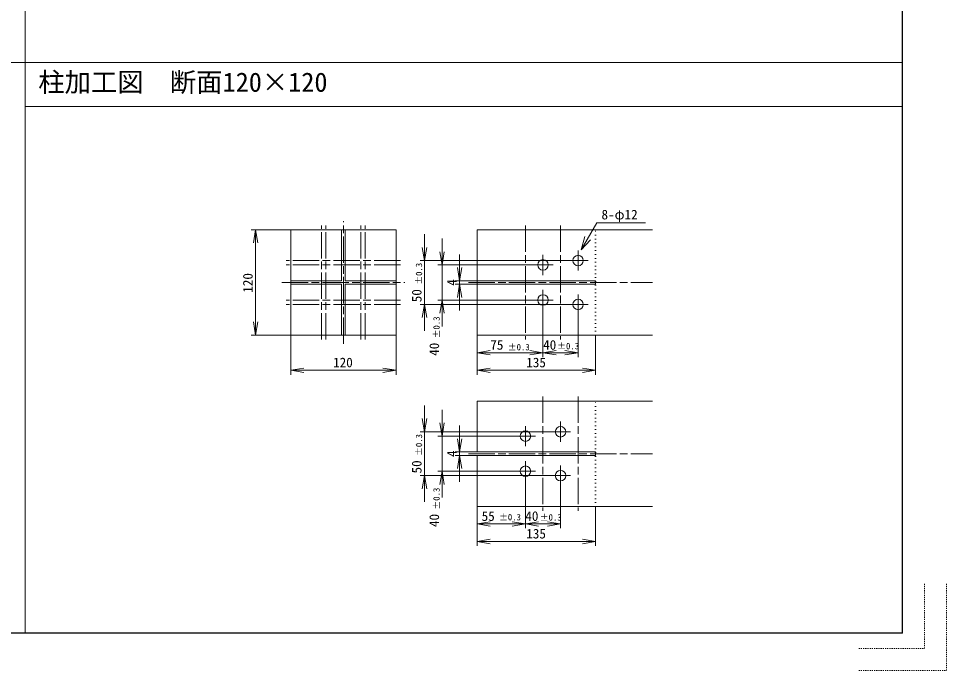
# Model space of a CAD drawing. Units: millimetres at full size, sheet at 1:2.5. Extents: x -1050 to 1050, y -742 to 742.
# Drawn here: x -8 to 1050, y -742 to 0 of the extents above; entities that cross this region are included whole.
import ezdxf
from ezdxf.enums import TextEntityAlignment as Align

# ---------------------------------------------------------------- set-up
doc = ezdxf.new("R2010")
doc.units = ezdxf.units.MM
doc.header["$LTSCALE"] = 2.5
for name, pattern in [('CHAIN', [18.5, 12, -1.5, 3.5, -1.5]), ('DOTTED', [1.75, 0.25, -1.5]), ('USER13', [1, 0.5, -0.5])]:
    doc.linetypes.add(name, pattern=pattern)
for name, color, linetype, lineweight in [('0-0_レイヤ14', 7, 'Continuous', 13), ('0-1_レイヤ15', 2, 'Continuous', 25), ('0-2_レイヤ0', 4, 'Continuous', 18), ('0-3_印刷無し', 3, 'USER13', 18)]:
    doc.layers.add(name, color=color, linetype=linetype, lineweight=lineweight)
doc.styles.add('ＭＳ ゴシック', font='')
doc.styles.get('ＭＳ ゴシック').set_extended_font_data('MS Gothic')

msp = doc.modelspace()

# ---------------------------------------------------------------- linework, layer by layer
at = {"layer": '0-0_レイヤ14', "lineweight": 18}
for p, q in [((0, 600), (0, -700)), ((0, -50), (-1000, -50)), ((1000, -50), (0, -50)), ((0, -100), (1000, -100))]:
    msp.add_line(p, q, dxfattribs=at)
at = {"layer": '0-1_レイヤ15'}
for q in [(1000, 600), (-1000, -700)]:
    msp.add_line((1000, -700), q, dxfattribs=at)
at = {"layer": '0-2_レイヤ0', "linetype": 'CHAIN'}
for p, q in [((362.668, -370.613), (362.668, -230.613)), ((337.668, -365.613), (337.668, -235.613)), ((342.668, -365.613), (342.668, -235.613)), ((382.668, -365.613), (382.668, -235.613)), ((387.668, -365.613), (387.668, -235.613)), ((570.168, -235.613), (570.168, -365.613)), ((610.168, -235.613), (610.168, -365.613)), ((630.168, -264.113), (630.168, -287.113)), ((590.168, -269.113), (590.168, -292.113)), ((427.668, -275.613), (297.668, -275.613)), ((427.668, -280.613), (297.668, -280.613)), ((578.668, -280.613), (601.668, -280.613)), ((618.668, -275.613), (641.668, -275.613)), ((292.668, -300.613), (432.668, -300.613)), ((505.168, -300.613), (715.168, -300.613)), ((590.168, -309.113), (590.168, -332.113)), ((630.168, -314.113), (630.168, -337.113)), ((427.668, -320.613), (297.668, -320.613)), ((427.668, -325.613), (297.668, -325.613)), ((578.668, -320.613), (601.668, -320.613)), ((618.668, -325.613), (641.668, -325.613)), ((590.168, -430.613), (590.168, -560.613)), ((630.168, -430.613), (630.168, -560.613)), ((630.168, -430.613), (630.168, -560.613)), ((570.168, -464.113), (570.168, -487.113)), ((610.168, -459.113), (610.168, -482.113)), ((558.668, -475.613), (581.668, -475.613)), ((598.668, -470.613), (621.668, -470.613)), ((505.168, -495.613), (715.168, -495.613)), ((570.168, -504.113), (570.168, -527.113)), ((558.668, -515.613), (581.668, -515.613)), ((610.168, -509.113), (610.168, -532.113)), ((598.668, -520.613), (621.668, -520.613))]:
    msp.add_line(p, q, dxfattribs=at)
at = {"layer": '0-2_レイヤ0', "lineweight": 13}
for p, q in [((302.668, -240.613), (257.668, -240.613)), ((262.668, -240.613), (260.168, -255.613)), ((262.668, -240.613), (265.168, -255.613)), ((262.668, -240.613), (262.668, -360.613)), ((455.168, -275.613), (452.668, -260.613)), ((455.168, -275.613), (457.668, -260.613)), ((475.168, -280.613), (472.668, -265.613)), ((475.168, -280.613), (477.668, -265.613)), ((618.668, -275.613), (450.168, -275.613)), ((578.668, -280.613), (470.168, -280.613)), ((495.168, -298.613), (492.668, -283.613)), ((495.168, -298.613), (497.668, -283.613)), ((515.168, -298.613), (490.168, -298.613)), ((515.168, -302.613), (490.168, -302.613)), ((495.168, -302.613), (492.668, -317.613)), ((495.168, -302.613), (497.668, -317.613)), ((618.668, -325.613), (450.168, -325.613)), ((455.168, -325.613), (452.668, -340.613)), ((455.168, -325.613), (457.668, -340.613)), ((578.668, -320.613), (470.168, -320.613)), ((475.168, -320.613), (472.668, -335.613)), ((475.168, -320.613), (477.668, -335.613)), ((590.168, -332.113), (590.168, -385.613)), ((630.168, -337.113), (630.168, -385.613)), ((262.668, -360.613), (260.168, -345.613)), ((262.668, -360.613), (265.168, -345.613)), ((302.668, -360.613), (257.668, -360.613)), ((302.668, -360.613), (302.668, -405.613)), ((422.668, -360.613), (422.668, -405.613)), ((515.168, -360.613), (515.168, -405.613)), ((650.168, -360.613), (650.168, -405.613)), ((515.168, -380.613), (530.168, -378.113)), ((515.168, -380.613), (530.168, -383.113)), ((515.168, -380.613), (590.168, -380.613)), ((590.168, -380.613), (575.168, -378.113)), ((590.168, -380.613), (575.168, -383.113)), ((590.168, -380.613), (605.168, -378.113)), ((590.168, -380.613), (605.168, -383.113)), ((590.168, -380.613), (630.168, -380.613)), ((630.168, -380.613), (615.168, -378.113)), ((630.168, -380.613), (615.168, -383.113)), ((302.668, -400.613), (317.668, -398.113)), ((302.668, -400.613), (317.668, -403.113)), ((302.668, -400.613), (422.668, -400.613)), ((422.668, -400.613), (407.668, -398.113)), ((422.668, -400.613), (407.668, -403.113)), ((515.168, -400.613), (530.168, -398.113)), ((515.168, -400.613), (530.168, -403.113)), ((515.168, -400.613), (650.168, -400.613)), ((650.168, -400.613), (635.168, -398.113)), ((650.168, -400.613), (635.168, -403.113)), ((455.168, -470.613), (452.668, -455.613)), ((455.168, -470.613), (457.668, -455.613)), ((475.168, -475.613), (472.668, -460.613)), ((475.168, -475.613), (477.668, -460.613)), ((598.668, -470.613), (450.168, -470.613)), ((558.668, -475.613), (470.168, -475.613)), ((495.168, -493.613), (492.668, -478.613)), ((495.168, -493.613), (497.668, -478.613)), ((515.168, -493.613), (490.168, -493.613)), ((515.168, -497.613), (490.168, -497.613)), ((495.168, -497.613), (492.668, -512.613)), ((495.168, -497.613), (497.668, -512.613)), ((558.668, -515.613), (470.168, -515.613)), ((475.168, -515.613), (472.668, -530.613)), ((475.168, -515.613), (477.668, -530.613)), ((598.668, -520.613), (450.168, -520.613)), ((455.168, -520.613), (452.668, -535.613)), ((455.168, -520.613), (457.668, -535.613)), ((570.168, -527.113), (570.168, -580.613)), ((610.168, -532.113), (610.168, -580.613)), ((515.168, -555.613), (515.168, -600.613)), ((650.168, -555.613), (650.168, -600.613)), ((515.168, -575.613), (530.168, -573.113)), ((515.168, -575.613), (530.168, -578.113)), ((515.168, -575.613), (570.168, -575.613)), ((570.168, -575.613), (555.168, -573.113)), ((570.168, -575.613), (555.168, -578.113)), ((570.168, -575.613), (585.168, -573.113)), ((570.168, -575.613), (585.168, -578.113)), ((570.168, -575.613), (610.168, -575.613)), ((610.168, -575.613), (595.168, -573.113)), ((610.168, -575.613), (595.168, -578.113)), ((515.168, -595.613), (530.168, -593.113)), ((515.168, -595.613), (530.168, -598.113)), ((515.168, -595.613), (650.168, -595.613)), ((650.168, -595.613), (635.168, -593.113)), ((650.168, -595.613), (635.168, -598.113))]:
    msp.add_line(p, q, dxfattribs=at)
at = {"layer": '0-2_レイヤ0', "color": 2}
for p, q in [((302.668, -240.613), (302.668, -360.613)), ((302.668, -240.613), (422.668, -240.613)), ((360.668, -298.613), (360.668, -240.613)), ((364.668, -298.613), (364.668, -240.613)), ((422.668, -240.613), (422.668, -360.613)), ((715.168, -240.613), (515.168, -240.613)), ((515.168, -240.613), (515.168, -360.613)), ((302.668, -298.613), (360.668, -298.613)), ((302.668, -302.613), (360.668, -302.613)), ((360.668, -360.613), (360.668, -302.613)), ((364.668, -298.613), (422.668, -298.613)), ((364.668, -360.613), (364.668, -302.613)), ((364.668, -302.613), (422.668, -302.613)), ((515.168, -302.613), (650.168, -302.613)), ((302.668, -360.613), (422.668, -360.613)), ((715.168, -360.613), (515.168, -360.613)), ((515.168, -493.613), (515.168, -435.613)), ((715.168, -435.613), (515.168, -435.613)), ((515.168, -497.613), (650.168, -497.613)), ((515.168, -555.613), (515.168, -497.613)), ((715.168, -555.613), (515.168, -555.613))]:
    msp.add_line(p, q, dxfattribs=at)
at = {"layer": '0-2_レイヤ0', "color": 2, "linetype": 'DOTTED'}
for p, q in [((650.168, -360.613), (650.168, -240.613)), ((650.168, -555.613), (650.168, -435.613))]:
    msp.add_line(p, q, dxfattribs=at)
at = {"layer": '0-2_レイヤ0', "lineweight": 13}
for points in [[(633.66, -263.234), (651.372, -232.556), (706.84, -232.556)], [(455.168, -245.613), (455.168, -275.613), (455.168, -325.613), (455.168, -355.613)], [(475.168, -250.613), (475.168, -280.613), (475.168, -320.613), (475.168, -350.613)], [(644.408, -252.119), (633.66, -263.234), (637.912, -248.369)], [(495.168, -268.613), (495.168, -298.613), (495.168, -302.613), (495.168, -332.613)], [(455.168, -440.613), (455.168, -470.613), (455.168, -520.613), (455.168, -550.613)], [(475.168, -445.613), (475.168, -475.613), (475.168, -515.613), (475.168, -545.613)], [(495.168, -463.613), (495.168, -493.613), (495.168, -497.613), (495.168, -527.613)]]:
    msp.add_lwpolyline(points, dxfattribs=at)
at = {"layer": '0-2_レイヤ0', "color": 2}
for points in [[(515.168, -298.613), (650.168, -298.613), (650.168, -302.613)], [(515.168, -493.613), (650.168, -493.613), (650.168, -497.613)]]:
    msp.add_lwpolyline(points, dxfattribs=at)
for centre in [(590.168, -280.613), (630.168, -275.613), (590.168, -320.613), (630.168, -325.613), (610.168, -470.613), (570.168, -475.613), (570.168, -515.613), (610.168, -520.613)]:
    msp.add_circle(centre, 6, dxfattribs=at)
at = {"layer": '0-3_印刷無し'}
for p, q in [((1025, -717.5), (1025, -642.5)), ((950, -717.5), (1025, -717.5))]:
    msp.add_line(p, q, dxfattribs=at)
msp.add_lwpolyline([(950, -742.5), (1050, -742.5), (1050, -642.5)], dxfattribs=at)

# ---------------------------------------------------------------- texts
at = {"layer": '0-0_レイヤ14', "style": 'ＭＳ ゴシック'}
msp.add_text('柱加工図\u3000断面120×120', height=21.99, dxfattribs=at).set_placement((15, -89.998), align=Align.BOTTOM_LEFT)
at = {"layer": '0-2_レイヤ0', "style": 'ＭＳ ゴシック'}
for s, height, p in [('8-φ12', 10.99, (656.84, -232.056)), ('75', 10.99, (530.142, -380.493)), ('±0.3', 7.329, (550.168, -380.113)), ('40', 10.99, (590.36, -380.493)), ('±0.3', 7.329, (606.449, -378.893)), ('120', 10.99, (350.975, -400.493)), ('135', 10.99, (571.125, -400.493)), ('55', 10.99, (520.287, -575.493)), ('±0.3', 7.329, (540.168, -573.827)), ('40', 10.99, (570.03, -575.493)), ('±0.3', 7.329, (586.588, -574.032)), ('135', 10.99, (571.125, -595.493))]:
    msp.add_text(s, height=height, dxfattribs=at).set_placement(p, align=Align.BOTTOM_LEFT)
for s, height, p in [('±0.3', 7.329, (454.668, -303.113)), ('120', 10.99, (262.548, -312.306)), ('4', 10.99, (495.048, -304.336)), ('50', 10.99, (455.048, -323.145)), ('±0.3', 7.329, (474.668, -364.231)), ('40', 10.99, (475.048, -384.176)), ('±0.3', 7.329, (454.668, -498.113)), ('4', 10.99, (495.048, -499.336)), ('50', 10.99, (455.048, -518.145)), ('±0.3', 7.329, (474.668, -559.231)), ('40', 10.99, (475.048, -579.176))]:
    msp.add_text(s, height=height, rotation=90, dxfattribs=at).set_placement(p, align=Align.BOTTOM_LEFT)

doc.saveas('drawing.dxf')
